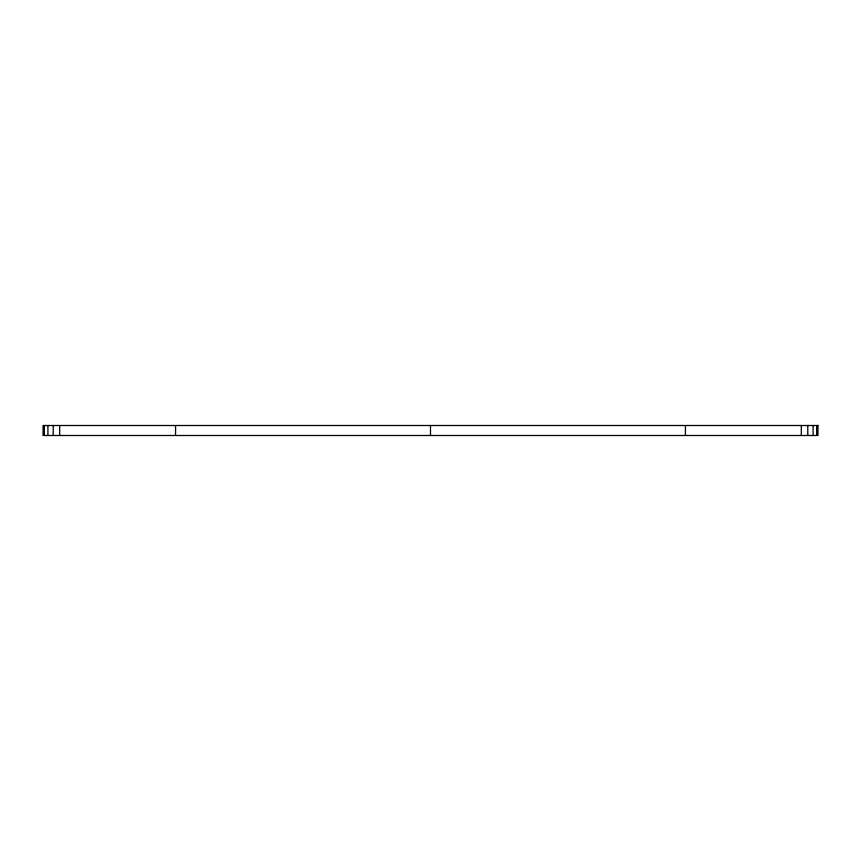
<?xml version="1.0" encoding="UTF-8"?>
<svg xmlns="http://www.w3.org/2000/svg" width="861" height="861" viewBox="0 0 861 861"><rect width="100%" height="100%" fill="white"/><g stroke="black" fill="none" stroke-linecap="round" stroke-linejoin="round"><path stroke-width="1.29" d="M816.648 425.506L816.648 435.494M813.075 425.506L813.075 435.494M807.79 425.506L807.79 435.494M801.322 425.506L801.322 435.494M685.442 425.506L685.442 435.494M430.5 425.506L430.5 435.494M175.558 425.506L175.558 435.494M59.678 425.506L59.678 435.494M53.21 425.506L53.21 435.494M47.925 425.506L47.925 435.494M44.352 425.506L44.352 435.494M817.95 425.506L43.05 425.506L43.05 435.494L817.95 435.494L817.95 425.506"/></g></svg>
